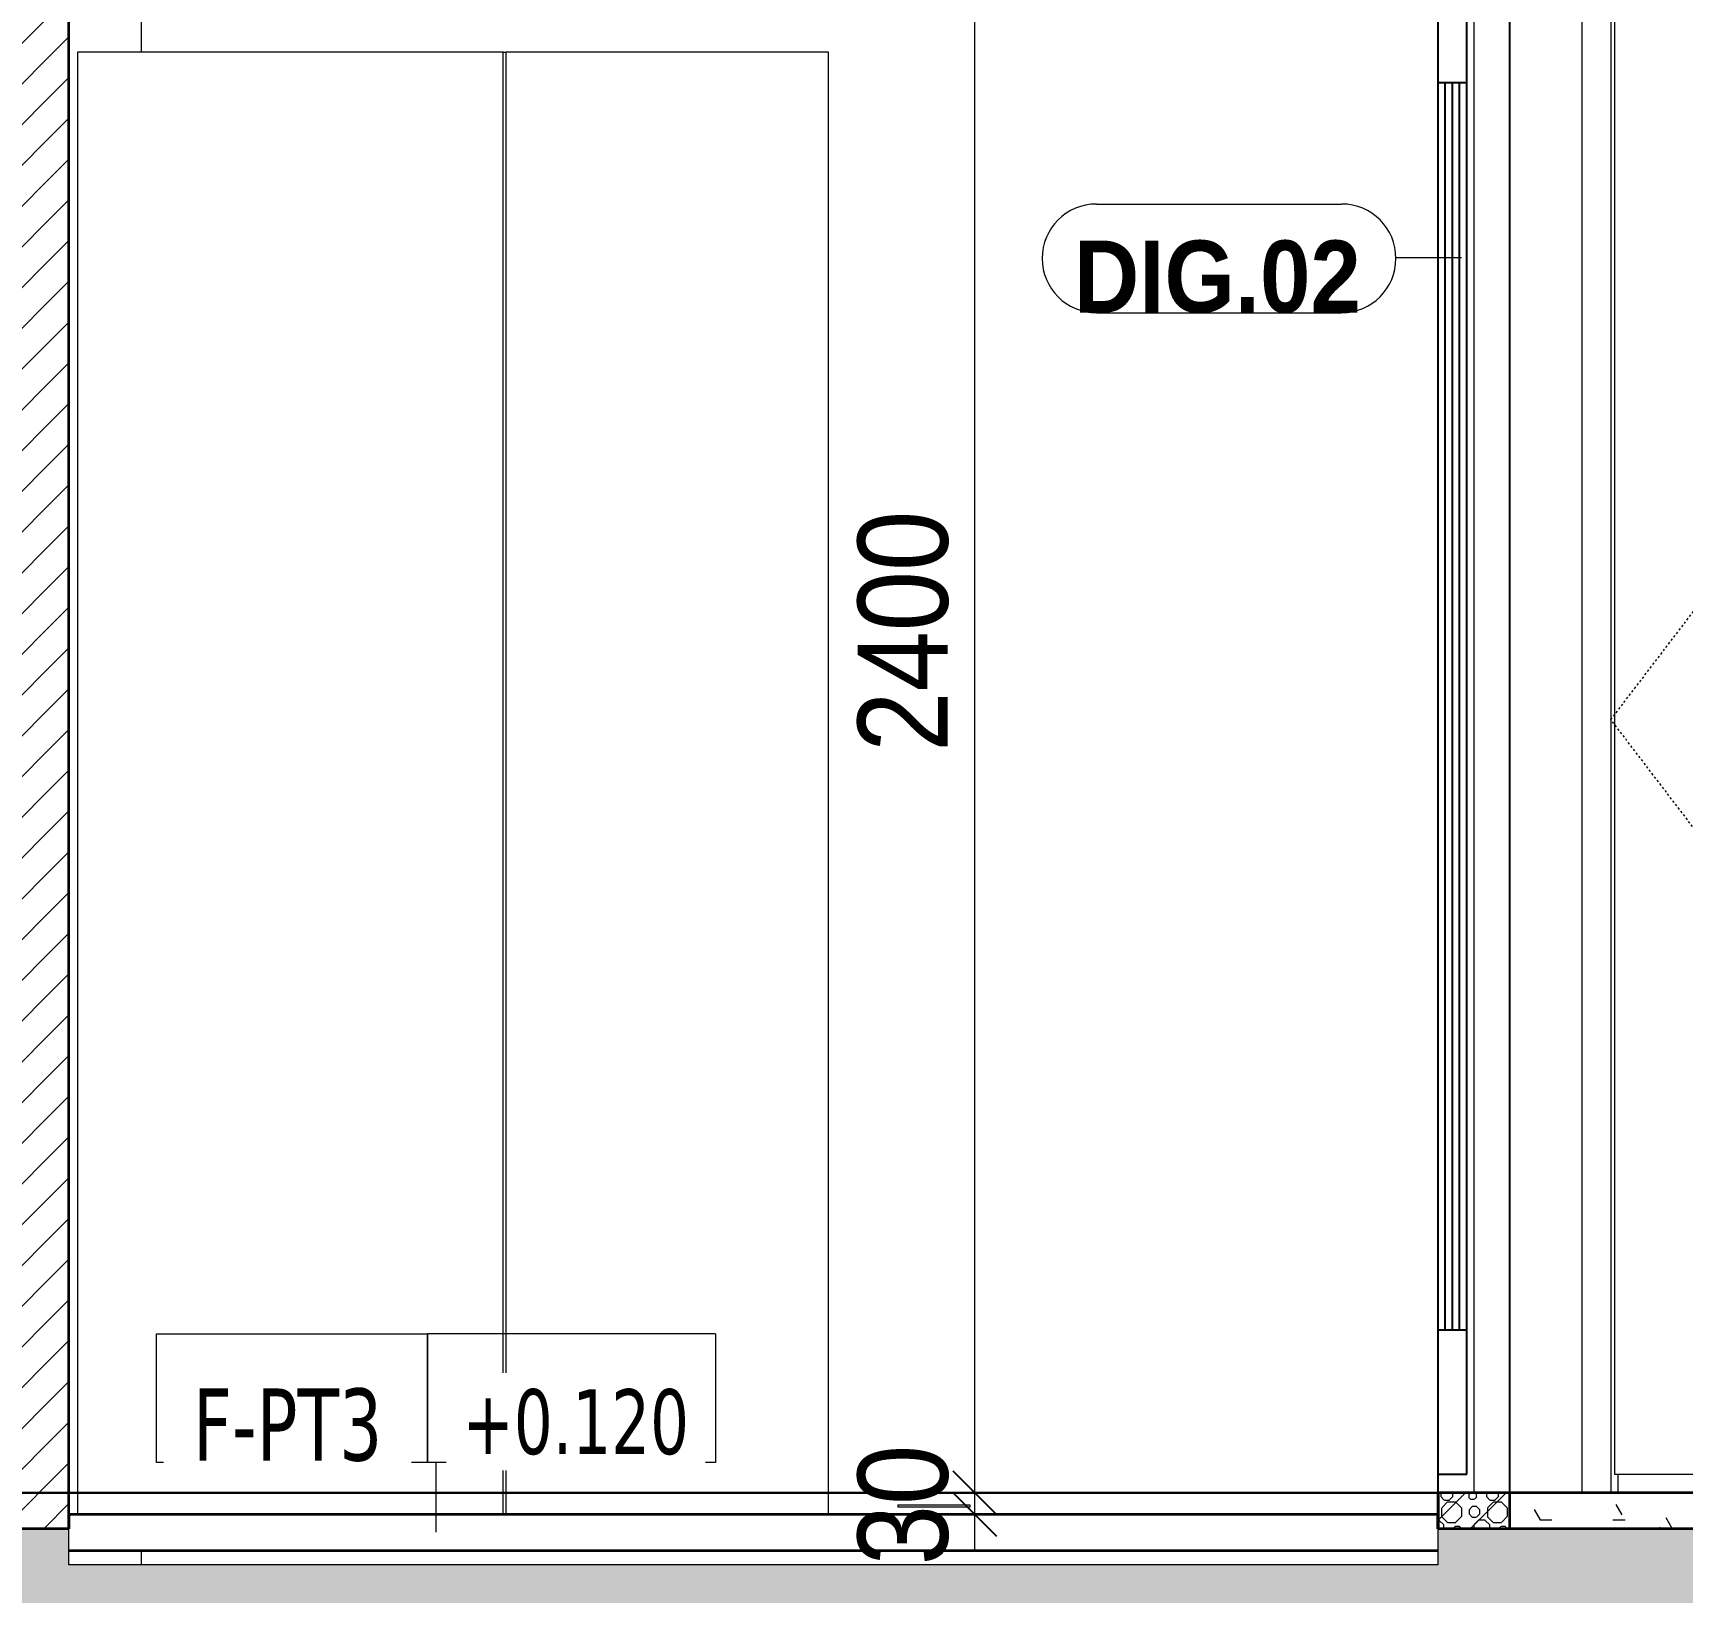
# Model space of a CAD drawing. Header units: millimetres. Extents: x 32270 to 221883, y 3811 to 78637.
# Drawn here: x 87319 to 89608, y 5462 to 7627 of the extents above; entities that cross this region are included whole.
import ezdxf

# ---------------------------------------------------------------- set-up
doc = ezdxf.new("R2010")
doc.units = ezdxf.units.MM
for name, pattern in [('Centre', [31.75, 6.35, -4.7625, 15.875, -4.7625]), ('Dash', [6, 3, -3]), ('IMPORT-CENTER _2_', [40.64, 25.4, -5.08, 5.08, -5.08])]:
    doc.linetypes.add(name, pattern=pattern)
for name, color, linetype, lineweight in [('0-5', 130, 'Continuous', 5), ('A-ANNO-DIMS', 211, 'Continuous', 9), ('A-ANNO-DIMS-50', 211, 'Continuous', 9), ('A-DETL-GENF-4', 9, 'Continuous', 18), ('A-DETL-GENF-HDLN-1', 250, 'Dash', 18), ('A-DETL-MEDM', 33, 'Continuous', 35), ('A-DETL-THIN', 151, 'Continuous', 18), ('A-DOOR-3', 250, 'Continuous', 18), ('A-DOOR-4', 10, 'Continuous', 25), ('A-DOOR-IDEN', 31, 'Continuous', 9), ('A-FLOR-FNSH-1', 7, 'Continuous', 35), ('A-FLOR-IDEN', 11, 'Continuous', 9), ('A-FLOR-LEVL-2', 51, 'Centre', 9), ('A-FLOR-MCUT-1', 250, 'Continuous', 18), ('A-FLOR-PATT-2', 9, 'Continuous', 18), ('A-FLOR-PATT-4', 67, 'Continuous', 18), ('A-GLAZ-CURT-3', 250, 'Continuous', 18), ('A-WALL-2', 7, 'Continuous', 35), ('A-WALL-3', 250, 'Continuous', 18), ('A-WALL-PATT-1', 9, 'Continuous', 18), ('G-IMPT', 8, 'Continuous', 18), ('G-IMPT-2', 8, 'IMPORT-CENTER _2_', 18), ('M-EQPM', 50, 'Continuous', 18), ('M-EQPM-1', 50, 'Continuous', 25), ('M-EQPM-2', 250, 'Continuous', 18), ('S-COLS-9', 250, 'Continuous', 18)]:
    doc.layers.add(name, color=color, linetype=linetype, lineweight=lineweight)
doc.styles.add('Arial_B_1', font='arialbd.ttf', dxfattribs={"width": 0.9, "height": 100})
doc.styles.add('Tahoma', font='tahoma.ttf', dxfattribs={"width": 0.8, "height": 100})
doc.styles.add('Tahoma_1', font='tahoma.ttf', dxfattribs={"width": 0.8, "height": 90})
doc.styles.add('UTM Avo', font='', dxfattribs={"width": 0.9, "height": 125})
doc.styles.get('UTM Avo').set_extended_font_data('UTM Avo')
doc.dimstyles.new('1_Dim_chi_tiet_2_5', dxfattribs={"dimscale": 304.8, "dimtxt": 124.912619, "dimasz": 0.19685, "dimexe": 0.164042, "dimexo": 0.0625, "dimgap": 0.016404, "dimtad": 1, "dimdec": 0, "dimrnd": 5, "dimzin": 0, "dimdsep": 46, "dimtxsty": 'UTM Avo', "dimblk1": 'OBLIQUE', "dimblk2": 'OBLIQUE', "dimsah": 1, "dimcen": 0.09, "dimdle": 0.164042, "dimazin": 0, "dimtfac": 1, "dimtdec": 4, "dimtix": 1, "dimtmove": 0, "dimatfit": 3, "dimfxl": 0.328084, "dimfxlon": 1, "dimtvp": 1, "dimtolj": 1, "dimtzin": 0, "dimarcsym": 2})
pattern_1 = [(45, (60606.818, 15875), (-28.28427, 28.28427), [])]

# ---------------------------------------------------------------- blocks, each defined once
blk = doc.blocks.new('DOOR_CW_01 CANH MO-PANEL KINH - DIW_01-900x2200-CỬA GỖ VÂN LAMINATE-553375-TKCS_CĂN HỘ LOẠI 3A - MẶT CẮT 4')
at = {"layer": 'A-DETL-GENF-HDLN-1'}
for p, q in [((50676.9, 6673.5), (51496.9, 7747)), ((51496.9, 5600), (50676.9, 6673.5))]:
    blk.add_line(p, q, dxfattribs=at)
at = {"layer": 'A-DOOR-3'}
for p, q in [((51536.9, 7800), (50636.9, 7800)), ((50636.9, 5600), (50636.9, 7800)), ((51536.9, 7800), (51536.9, 5600)), ((50676.9, 7760), (50676.9, 5600)), ((50676.9, 7760), (51496.9, 7760)), ((51496.9, 5600), (51496.9, 7760)), ((50681.9, 7758), (50681.9, 5626)), ((51491.9, 7758), (50681.9, 7758)), ((51491.9, 5626), (51491.9, 7758)), ((50801.9, 7558), (51371.9, 7558)), ((50801.9, 5826), (50801.9, 7558)), ((51371.9, 7558), (51371.9, 6524.5)), ((51356.9, 7543), (50816.9, 7543)), ((50816.9, 7543), (50816.9, 5841)), ((51356.9, 6524.5), (51356.9, 7543)), ((51412.2, 6556), (51412.2, 6524.5)), ((51451.7, 6556), (51412.2, 6556)), ((51451.7, 6416), (51451.7, 6556)), ((51331.1, 6524.5), (51356.9, 6524.5)), ((51331.1, 6507.5), (51331.1, 6524.5)), ((51431.9, 6524.5), (51356.9, 6524.5)), ((51356.9, 6507.5), (51331.1, 6507.5)), ((51356.9, 5841), (51356.9, 6507.5)), ((51431.9, 6507.5), (51356.9, 6507.5)), ((51371.9, 6507.5), (51371.9, 5826)), ((51412.2, 6507.5), (51412.2, 6416)), ((51412.2, 6416), (51451.7, 6416)), ((50816.9, 5841), (51356.9, 5841)), ((51371.9, 5826), (50801.9, 5826)), ((50681.9, 5626), (51491.9, 5626)), ((50686.9, 5600), (50686.9, 5626)), ((51486.9, 5600), (51486.9, 5626))]:
    blk.add_line(p, q, dxfattribs=at)
for start, end in [(0, 90), (270, 360)]:
    blk.add_arc((51431.9, 6516), 8.5, start, end, dxfattribs=at)
blk = doc.blocks.new('DOOR_CW_01 CANH MO-PANEL KINH - DIG_02-800x2200-CỬA NHÔM KÍNH-400864-TKCS_CĂN HỘ LOẠI 3A - MẶT CẮT 4')
at = {"layer": 'A-DOOR-3'}
for p, q in [((50436.9, 7760), (50436.9, 5600)), ((50486.9, 7750), (50486.9, 5600)), ((50536.9, 7750), (50536.9, 5600))]:
    blk.add_line(p, q, dxfattribs=at)
at = {"layer": 'A-DOOR-4'}
for p, q in [((50436.9, 7800), (50436.9, 5600)), ((50436.9, 7800), (50656.9, 7800)), ((50436.9, 7800), (50436.9, 5600)), ((50536.9, 7800), (50436.9, 7800)), ((50436.9, 7800), (50436.9, 7760)), ((50536.9, 5600), (50536.9, 7800)), ((50536.9, 5600), (50536.9, 7800)), ((50536.9, 7750), (50536.9, 7800)), ((50436.9, 7760), (50536.9, 7760)), ((50436.9, 7760), (50476.9, 7760)), ((50436.9, 7760), (50486.9, 7760)), ((50476.9, 5626), (50476.9, 7760)), ((50486.9, 7760), (50486.9, 7750)), ((50486.9, 7750), (50536.9, 7750)), ((50436.9, 7558), (50476.9, 7558)), ((50446.9, 5826), (50446.9, 7558)), ((50456.9, 5826), (50456.9, 7558)), ((50466.9, 5826), (50466.9, 7558)), ((50476.9, 5826), (50436.9, 5826)), ((50436.9, 5626), (50476.9, 5626))]:
    blk.add_line(p, q, dxfattribs=at)
blk = doc.blocks.new('THU NUOC - THU NUOC-461820-TKCS_CĂN HỘ LOẠI 3A - MẶT CẮT 4')
at = {"layer": 'M-EQPM-2'}
for p, q in [((49687.3, 5583.2), (49787.3, 5583.2)), ((49687.3, 5583.2), (49687.3, 5580)), ((49787.3, 5580), (49687.3, 5580)), ((49787.3, 5583.2), (49787.3, 5580))]:
    blk.add_line(p, q, dxfattribs=at)
blk = doc.blocks.new('System Panel - Glazed-901218-TKCS_CĂN HỘ LOẠI 3A - MẶT CẮT 4')
at = {"layer": 'A-GLAZ-CURT-3'}
for p, q in [((49139.6, 7600), (48548.9, 7600)), ((48548.9, 7600), (48548.9, 5570)), ((49139.6, 5570), (49139.6, 7600))]:
    blk.add_line(p, q, dxfattribs=at)
blk = doc.blocks.new('System Panel - Glazed-901219-TKCS_CĂN HỘ LOẠI 3A - MẶT CẮT 4')
at = {"layer": 'A-GLAZ-CURT-3'}
for p, q in [((49139.6, 7600), (49143.1, 7600)), ((49590.9, 7600), (49143.1, 7600)), ((49143.1, 7600), (49143.1, 5570)), ((49590.9, 5570), (49590.9, 7600))]:
    blk.add_line(p, q, dxfattribs=at)
blk = doc.blocks.new('NCV_TKTC_TANG 2_rvt-5-TKCS_CĂN HỘ LOẠI 3A - MẶT CẮT 4')
at = {"layer": 'A-FLOR-PATT-2'}
h = blk.add_hatch(dxfattribs=at)
h.set_pattern_fill('FP_23', color=256, style=0, pattern_type=2)
h.set_pattern_definition([(180, (60660.69, 15903.534), (-8e-15, -63.5), [6.012, -57.488]), (135, (60664.945, 15899.283), (-63.4996, 4e-15), [6.012, -83.79]), (90, (60664.945, 15893.27), (-63.5, 4e-15), [6.012, -57.488]), (45, (60660.693, 15889.02), (0, 63.4996), [6.012, -83.79]), (0, (60654.68, 15889.02), (0, 63.5), [6.012, -57.488]), (315, (60650.43, 15893.27), (63.4996, 0), [6.012, -83.79]), (270, (60650.43, 15899.28), (63.5, 4e-15), [6.012, -57.488]), (225, (60654.68, 15903.534), (4e-15, -63.4996), [6.012, -83.79]), (180, (60646.47, 15893.53), (-8e-15, -63.5), [6.892, -56.608]), (135, (60651.343, 15888.66), (-63.4996, 4e-15), [6.892, -82.91]), (90, (60651.34, 15881.77), (-63.5, 4e-15), [6.892, -56.608]), (45, (60646.47, 15876.894), (0, 63.4996), [6.892, -82.91]), (0, (60639.58, 15876.894), (0, 63.5), [6.892, -56.608]), (315, (60634.704, 15881.77), (63.4996, 0), [6.892, -82.91]), (270, (60634.704, 15888.66), (63.5, 4e-15), [6.892, -56.608]), (225, (60639.577, 15893.533), (4e-15, -63.4996), [6.892, -82.91]), (180, (60617.56, 15888.96), (-8e-15, -63.5), [4.546, -58.954]), (135, (60620.775, 15885.746), (-63.4996, 4e-15), [4.546, -85.257]), (90, (60620.775, 15881.2), (-63.5, 4e-15), [4.546, -58.954]), (45, (60617.56, 15877.986), (0, 63.4996), [4.546, -85.257]), (0, (60613.015, 15877.986), (0, 63.5), [4.546, -58.954]), (315, (60609.8, 15881.2), (63.4996, 0), [4.546, -85.257]), (270, (60609.8, 15885.746), (63.5, 4e-15), [4.546, -58.954]), (225, (60613.015, 15888.96), (4e-15, -63.4996), [4.546, -85.257]), (90, (60639.01, 15896.805), (-63.5, 4e-15), [9.093, -54.407]), (45, (60632.58, 15890.375), (0, 63.4996), [9.093, -80.71]), (0, (60623.49, 15890.375), (0, 63.5), [9.093, -54.407]), (315, (60617.06, 15896.805), (63.4996, 0), [9.093, -80.71]), (270, (60617.06, 15905.9), (63.5, 4e-15), [9.093, -54.407]), (225, (60623.49, 15912.327), (4e-15, -63.4996), [9.093, -80.71]), (180, (60632.58, 15912.33), (-8e-15, -63.5), [9.093, -54.407]), (135, (60639.01, 15905.9), (-63.4996, 4e-15), [9.093, -80.71]), (90, (60663.706, 15917.626), (-63.5, 4e-15), [11.586, -51.914]), (45, (60655.514, 15909.433), (0, 63.4996), [11.586, -78.217]), (0, (60643.93, 15909.43), (0, 63.5), [11.586, -51.914]), (315, (60635.735, 15917.626), (63.4996, 0), [11.586, -78.217]), (270, (60635.735, 15929.21), (63.5, 4e-15), [11.586, -51.914]), (225, (60643.93, 15937.404), (4e-15, -63.4996), [11.586, -78.217]), (180, (60655.514, 15937.404), (-8e-15, -63.5), [11.586, -51.914]), (135, (60663.706, 15929.21), (-63.4996, 4e-15), [11.586, -78.217]), (90, (60625.11, 15921.15), (-63.5, 4e-15), [6.013, -57.487]), (45, (60620.86, 15916.9), (0, 63.4996), [6.013, -83.79]), (0, (60614.85, 15916.9), (0, 63.5), [6.013, -57.487]), (315, (60610.597, 15921.15), (63.4996, 0), [6.013, -83.79]), (270, (60610.6, 15927.16), (63.5, 4e-15), [6.013, -57.487]), (225, (60614.85, 15931.415), (4e-15, -63.4996), [6.013, -83.79]), (180, (60620.86, 15931.415), (-8e-15, -63.5), [6.013, -57.487]), (135, (60625.113, 15927.163), (-63.4996, 4e-15), [6.013, -83.79])])
h.paths.add_polyline_path([(50437, 5550), (50536.9, 5550), (50536.9, 5600), (50437, 5600)])
at = {"layer": 'A-FLOR-PATT-4'}
h = blk.add_hatch(dxfattribs=at)
h.set_pattern_fill('FP_22', color=256, style=0, pattern_type=2)
h.set_pattern_definition([(0, (60606.82, 15875), (203.2, 50.8), [16.764, -135.636, 16.764, -135.636, -812.8]), (0, (60606.82, 15875), (203.2, 50.8), [-304.8, 16.764, -288.036, 16.764, -135.636, -355.6]), (0, (60606.82, 15875), (203.2, 50.8), [-762, 16.764, -84.836, 16.764, -237.236]), (120, (60683.02, 15900.4), (-145.59409, 150.57636), [16.764, -135.636, 16.764, -135.636, -812.8]), (120, (60683.02, 15900.4), (-145.59409, 150.57636), [-304.8, 16.764, -288.036, 16.764, -135.636, -355.6]), (120, (60683.02, 15900.4), (-145.59409, 150.57636), [-762, 16.764, -84.836, 16.764, -237.236]), (240, (60708.42, 16002), (-57.60591, -201.37636), [16.764, -135.636, 16.764, -135.636, -812.8]), (240, (60708.42, 16002), (-57.60591, -201.37636), [-304.8, 16.764, -288.036, 16.764, -135.636, -355.6]), (240, (60708.42, 16002), (-57.60591, -201.37636), [-762, 16.764, -84.836, 16.764, -237.236])])
h.paths.add_polyline_path([(53436.9, 5550), (53436.9, 5600), (50536.9, 5600), (50536.9, 5550), (53333.2, 5550)])
at = {"layer": 'A-WALL-PATT-1'}
h = blk.add_hatch(dxfattribs=at)
h.set_pattern_fill('FP_19', color=256, style=0, pattern_type=2)
h.set_pattern_definition(pattern_1)
h.paths.add_polyline_path([(50536.9, 5550), (50536.9, 5600), (50436.9, 5600), (50436.9, 5550), (50486.9, 5550)])
h.paths.add_polyline_path([(50436.9, 7800), (50536.9, 7800), (50536.9, 8730), (50436.9, 8730), (50436.9, 7810)])
h.paths.add_polyline_path([(50446.9, 7810), (50446.9, 7920), (50526.9, 7920), (50526.9, 7810)])
h = blk.add_hatch(dxfattribs=at)
h.set_pattern_fill('FP_19', color=256, style=0, pattern_type=2)
h.set_pattern_definition(pattern_1)
h.paths.add_polyline_path([(48436.9, 5550), (48536.9, 5550), (48536.9, 8550), (48436.9, 8550), (48436.9, 6096)])
at = {"layer": 'A-FLOR-FNSH-1'}
for p, q in [((50536.9, 5600), (50437, 5600)), ((50437, 5600), (50437, 5550)), ((53436.9, 5600), (50536.9, 5600)), ((50436.9, 5570), (48536.9, 5570)), ((48536.9, 5570), (48536.9, 5550)), ((50436.9, 5550), (50436.9, 5570)), ((48536.9, 5520), (50436.9, 5520))]:
    blk.add_line(p, q, dxfattribs=at)
at = {"layer": 'A-FLOR-MCUT-1'}
for p, q in [((50536.9, 5600), (50536.9, 5550)), ((50536.9, 5550), (50536.9, 5600))]:
    blk.add_line(p, q, dxfattribs=at)
at = {"layer": 'A-WALL-2'}
for p, q in [((48536.9, 5550), (48536.9, 8550)), ((50536.9, 5600), (50436.9, 5600)), ((50436.9, 5600), (50436.9, 5550)), ((50536.9, 5550), (50536.9, 5600))]:
    blk.add_line(p, q, dxfattribs=at)
at = {"layer": 'A-WALL-3'}
for p, q in [((50636.9, 5700), (50636.9, 7800)), ((50636.9, 5600), (50636.9, 5700))]:
    blk.add_line(p, q, dxfattribs=at)
at = {"layer": 'S-COLS-9'}
for p, q in [((48636.9, 8000), (48636.9, 7600)), ((48636.9, 5520), (48636.9, 5500))]:
    blk.add_line(p, q, dxfattribs=at)
at = {"layer": 'A-DOOR-3'}
for name in ['DOOR_CW_01 CANH MO-PANEL KINH - DIG_02-800x2200-CỬA NHÔM KÍNH-400864-TKCS_CĂN HỘ LOẠI 3A - MẶT CẮT 4', 'DOOR_CW_01 CANH MO-PANEL KINH - DIW_01-900x2200-CỬA GỖ VÂN LAMINATE-553375-TKCS_CĂN HỘ LOẠI 3A - MẶT CẮT 4']:
    blk.add_blockref(name, (0, 0), dxfattribs=at)
at = {"layer": 'A-GLAZ-CURT-3'}
for name in ['System Panel - Glazed-901218-TKCS_CĂN HỘ LOẠI 3A - MẶT CẮT 4', 'System Panel - Glazed-901219-TKCS_CĂN HỘ LOẠI 3A - MẶT CẮT 4']:
    blk.add_blockref(name, (0, 0), dxfattribs=at)
at = {"layer": 'M-EQPM-2'}
blk.add_blockref('THU NUOC - THU NUOC-461820-TKCS_CĂN HỘ LOẠI 3A - MẶT CẮT 4', (0, 0), dxfattribs=at)
blk = doc.blocks.new('TKTC_XREF_251221_MB TANG 2-7 - TKTC_XREF_260130_MB TANG 2-5_dwg_$cc-4746802-TKCS_CĂN HỘ LOẠI 3A - MẶT CẮT 4')
at = {"layer": 'G-IMPT-2'}
for p, q in [((49976.4, 5600), (50097.5, 5600)), ((50036.6, 5600), (50037.4, 5600))]:
    blk.add_line(p, q, dxfattribs=at)
at = {"layer": 'M-EQPM'}
for p, q in [((50037, 5600), (49992, 5600)), ((49992, 5600), (50082, 5600)), ((50082, 5600), (50037, 5600)), ((50037.3, 5600), (50037.3, 5600))]:
    blk.add_line(p, q, dxfattribs=at)
blk = doc.blocks.new('TKTC_XREF_251221_MB TANG 2-7 - TKTC_XREF_260130_MB TANG 2-5_dwg_CUM U_DN100-4746799-TKCS_CĂN HỘ LOẠI 3A - MẶT CẮT 4')
at = {"layer": 'G-IMPT'}
for p, q in [((49983.7, 5600), (49981.5, 5600)), ((49982.5, 5600), (50091.4, 5600)), ((49982.8, 5600), (49982.5, 5600)), ((49989.4, 5600), (49982.6, 5600)), ((49988.3, 5600), (49983.7, 5600)), ((49983.7, 5600), (49983.7, 5600)), ((49984.8, 5600), (49984, 5600)), ((49987.3, 5600), (49984.8, 5600)), ((49987.3, 5600), (49984.8, 5600)), ((49987.3, 5600), (49984.8, 5600)), ((49988.1, 5600), (49987.3, 5600)), ((49990.6, 5600), (49988.3, 5600)), ((49988.3, 5600), (49988.3, 5600)), ((49988.8, 5600), (50085.1, 5600)), ((49992, 5600), (50082, 5600)), ((50086.4, 5600), (50084.1, 5600)), ((50092.1, 5600), (50085.2, 5600)), ((50086.3, 5600), (50086.4, 5600)), ((50090.9, 5600), (50086.4, 5600)), ((50087.4, 5600), (50086.7, 5600)), ((50089.9, 5600), (50087.4, 5600)), ((50089.9, 5600), (50087.4, 5600)), ((50089.9, 5600), (50087.4, 5600)), ((50090.7, 5600), (50089.9, 5600)), ((50093.2, 5600), (50090.9, 5600)), ((50090.9, 5600), (50090.9, 5600)), ((50091.8, 5600), (50091.4, 5600))]:
    blk.add_line(p, q, dxfattribs=at)
at = {"layer": 'G-IMPT', "flags": 128}
for points in [[(49990.5, 5600), (49992.1, 5600), (49992, 5600), (49979.9, 5600), (49979.9, 5600), (49981.4, 5600)], [(49981.5, 5600), (49981.4, 5600), (49990.5, 5600), (49990.6, 5600)], [(49988, 5600), (49988.1, 5600), (49984, 5600), (49984, 5600)], [(49989.1, 5600), (49988.8, 5600), (49992, 5600)], [(50085.4, 5600), (50085.1, 5600), (50082, 5600)], [(50093.2, 5600), (50094.7, 5600), (50094.7, 5600), (50082.5, 5600), (50082.6, 5600), (50084.1, 5600)], [(50084.1, 5600), (50084.1, 5600), (50093.2, 5600), (50093.2, 5600)], [(50090.7, 5600), (50090.7, 5600), (50086.7, 5600), (50086.6, 5600)]]:
    blk.add_lwpolyline(points, dxfattribs=at)
blk = doc.blocks.new('TKTC_XREF_251221_MB TANG 2-7 - TKTC_XREF_260130_MB TANG 2-5_dwg_$cc-4746807-TKCS_CĂN HỘ LOẠI 3A - MẶT CẮT 4')
at = {"layer": 'G-IMPT-2'}
for p, q in [((50186.7, 5600), (50339.7, 5600)), ((50263.2, 5600), (50263.2, 5600))]:
    blk.add_line(p, q, dxfattribs=at)
at = {"layer": 'M-EQPM'}
for p, q in [((50263.2, 5600), (50206.3, 5600)), ((50206.3, 5600), (50320, 5600)), ((50317.2, 5600), (50209.1, 5600)), ((50209.1, 5600), (50263.2, 5600)), ((50263.2, 5600), (50317.2, 5600)), ((50320, 5600), (50263.2, 5600))]:
    blk.add_line(p, q, dxfattribs=at)
blk = doc.blocks.new('TKTC_XREF_251221_MB TANG 2-7 - TKTC_XREF_260130_MB TANG 2-5_dwg_CUM U_DN100-4746796-TKCS_CĂN HỘ LOẠI 3A - MẶT CẮT 4')
at = {"layer": 'G-IMPT'}
for p, q in [((50193.5, 5600), (50191.6, 5600)), ((50191.6, 5600), (50206.9, 5600)), ((50193.5, 5600), (50196.3, 5600)), ((50205, 5600), (50193.5, 5600)), ((50194.9, 5600), (50203.5, 5600)), ((50332.9, 5600), (50195.2, 5600)), ((50196.3, 5600), (50202.1, 5600)), ((50196.7, 5600), (50197.6, 5600)), ((50196.7, 5600), (50201.8, 5600)), ((50197.6, 5600), (50200.8, 5600)), ((50197.6, 5600), (50200.8, 5600)), ((50197.6, 5600), (50200.8, 5600)), ((50200.8, 5600), (50201.8, 5600)), ((50202.1, 5600), (50205, 5600)), ((50324.9, 5600), (50203.2, 5600)), ((50203.2, 5600), (50207.2, 5600)), ((50206.9, 5600), (50205, 5600)), ((50320.9, 5600), (50207.2, 5600)), ((50324.9, 5600), (50320.9, 5600)), ((50323.1, 5600), (50321.2, 5600)), ((50321.2, 5600), (50336.6, 5600)), ((50323.1, 5600), (50326, 5600)), ((50334.6, 5600), (50323.1, 5600)), ((50324.6, 5600), (50333.2, 5600)), ((50326, 5600), (50331.8, 5600)), ((50326.3, 5600), (50327.3, 5600)), ((50326.3, 5600), (50331.4, 5600)), ((50327.3, 5600), (50330.5, 5600)), ((50327.3, 5600), (50330.5, 5600)), ((50327.3, 5600), (50330.5, 5600)), ((50330.5, 5600), (50331.4, 5600)), ((50331.8, 5600), (50334.6, 5600)), ((50336.6, 5600), (50334.6, 5600))]:
    blk.add_line(p, q, dxfattribs=at)
blk = doc.blocks.new('TKTC_XREF_251221_MB TANG 2-7 - TKTC_XREF_260130_MB TANG 2-5_dwg_$cc-4746806-TKCS_CĂN HỘ LOẠI 3A - MẶT CẮT 4')
at = {"layer": 'G-IMPT-2'}
for p, q in [((49866.8, 5600), (49713.7, 5600)), ((49790.2, 5600), (49790.2, 5600))]:
    blk.add_line(p, q, dxfattribs=at)
at = {"layer": 'M-EQPM'}
for p, q in [((49847.1, 5600), (49733.4, 5600)), ((49733.4, 5600), (49790.2, 5600)), ((49790.2, 5600), (49736.2, 5600)), ((49736.2, 5600), (49844.3, 5600)), ((49844.3, 5600), (49790.2, 5600)), ((49790.2, 5600), (49847.1, 5600))]:
    blk.add_line(p, q, dxfattribs=at)
blk = doc.blocks.new('TKTC_XREF_251221_MB TANG 2-7 - TKTC_XREF_260130_MB TANG 2-5_dwg_$cc-4746801-TKCS_CĂN HỘ LOẠI 3A - MẶT CẮT 4')
at = {"layer": 'G-IMPT-2'}
for p, q in [((49581.3, 5600), (49702.4, 5600)), ((49641.5, 5600), (49642.3, 5600))]:
    blk.add_line(p, q, dxfattribs=at)
at = {"layer": 'M-EQPM'}
for p, q in [((49641.9, 5600), (49596.9, 5600)), ((49596.9, 5600), (49686.9, 5600)), ((49686.9, 5600), (49641.9, 5600)), ((49642.2, 5600), (49642.2, 5600))]:
    blk.add_line(p, q, dxfattribs=at)
blk = doc.blocks.new('TKTC_XREF_251221_MB TANG 2-7 - TKTC_XREF_260130_MB TANG 2-5_dwg_$cc-V98-TKCS_CĂN HỘ LOẠI 3A - MẶT CẮT 4')
at = {"layer": 'G-IMPT-2'}
for p, q in [((49957.7, 5600), (50078.8, 5600)), ((50017.8, 5600), (50018.7, 5600))]:
    blk.add_line(p, q, dxfattribs=at)
at = {"layer": 'M-EQPM'}
for p, q in [((50018.2, 5600), (49973.3, 5600)), ((49973.3, 5600), (50063.2, 5600)), ((50063.2, 5600), (50018.2, 5600)), ((50018.6, 5600), (50018.6, 5600))]:
    blk.add_line(p, q, dxfattribs=at)
blk = doc.blocks.new('TKTC_XREF_251221_MB TANG 2-7 - TKTC_XREF_260130_MB TANG 2-5_dwg_CUM U_DN100-V99-TKCS_CĂN HỘ LOẠI 3A - MẶT CẮT 4')
at = {"layer": 'G-IMPT'}
for p, q in [((49965.1, 5600), (49962.8, 5600)), ((49963.8, 5600), (50072.7, 5600)), ((49964.2, 5600), (49963.8, 5600)), ((49970.8, 5600), (49963.9, 5600)), ((49965, 5600), (49965.1, 5600)), ((49969.6, 5600), (49965.1, 5600)), ((49966.1, 5600), (49965.4, 5600)), ((49968.7, 5600), (49966.1, 5600)), ((49968.6, 5600), (49966.1, 5600)), ((49968.6, 5600), (49966.1, 5600)), ((49969.4, 5600), (49968.7, 5600)), ((49971.9, 5600), (49969.6, 5600)), ((49969.6, 5600), (49969.6, 5600)), ((49970.1, 5600), (50066.4, 5600)), ((49973.3, 5600), (50063.2, 5600)), ((50067.7, 5600), (50065.4, 5600)), ((50073.4, 5600), (50066.6, 5600)), ((50072.3, 5600), (50067.7, 5600)), ((50067.7, 5600), (50067.7, 5600)), ((50068.8, 5600), (50068, 5600)), ((50071.3, 5600), (50068.7, 5600)), ((50071.3, 5600), (50068.7, 5600)), ((50071.3, 5600), (50068.8, 5600)), ((50072, 5600), (50071.3, 5600)), ((50072.2, 5600), (50072.3, 5600)), ((50074.5, 5600), (50072.3, 5600)), ((50073.1, 5600), (50072.7, 5600))]:
    blk.add_line(p, q, dxfattribs=at)
at = {"layer": 'G-IMPT', "flags": 128}
for points in [[(49971.9, 5600), (49973.4, 5600), (49973.4, 5600), (49961.2, 5600), (49961.3, 5600), (49962.8, 5600)], [(49962.8, 5600), (49962.8, 5600), (49971.9, 5600), (49971.9, 5600)], [(49969.4, 5600), (49969.4, 5600), (49965.4, 5600), (49965.3, 5600)], [(49970.5, 5600), (49970.1, 5600), (49973.3, 5600)], [(50066.8, 5600), (50066.4, 5600), (50063.2, 5600)], [(50074.5, 5600), (50076, 5600), (50076, 5600), (50063.9, 5600), (50063.9, 5600), (50065.4, 5600)], [(50065.4, 5600), (50065.4, 5600), (50074.5, 5600), (50074.5, 5600)], [(50072, 5600), (50072, 5600), (50068, 5600), (50068, 5600)]]:
    blk.add_lwpolyline(points, dxfattribs=at)
blk = doc.blocks.new('TKTC_XREF_251221_MB TANG 2-7 - TKTC_XREF_260130_MB TANG 2-5_dwg_$cc-V100-TKCS_CĂN HỘ LOẠI 3A - MẶT CẮT 4')
at = {"layer": 'G-IMPT-2'}
for p, q in [((50182, 5600), (50335, 5600)), ((50258.4, 5600), (50258.6, 5600))]:
    blk.add_line(p, q, dxfattribs=at)
at = {"layer": 'M-EQPM'}
for p, q in [((50258.5, 5600), (50201.6, 5600)), ((50201.6, 5600), (50315.3, 5600)), ((50258.5, 5600), (50258.5, 5600)), ((50315.3, 5600), (50258.5, 5600))]:
    blk.add_line(p, q, dxfattribs=at)
blk = doc.blocks.new('TKTC_XREF_251221_MB TANG 2-7 - TKTC_XREF_260130_MB TANG 2-5_dwg_CUM U_DN100-V101-TKCS_CĂN HỘ LOẠI 3A - MẶT CẮT 4')
at = {"layer": 'G-IMPT'}
for p, q in [((50188.9, 5600), (50191.7, 5600)), ((50190.3, 5600), (50198.9, 5600)), ((50328.2, 5600), (50190.6, 5600)), ((50190.6, 5600), (50190.6, 5600)), ((50191.7, 5600), (50197.5, 5600)), ((50191.7, 5600), (50191.7, 5600)), ((50192.1, 5600), (50193, 5600)), ((50193, 5600), (50196.2, 5600)), ((50193, 5600), (50196.2, 5600)), ((50193, 5600), (50196.2, 5600)), ((50196.2, 5600), (50197.2, 5600)), ((50197.5, 5600), (50200.3, 5600)), ((50197.5, 5600), (50197.5, 5600)), ((50320.2, 5600), (50198.5, 5600)), ((50316.2, 5600), (50202.5, 5600)), ((50318.5, 5600), (50321.4, 5600)), ((50320, 5600), (50328.6, 5600)), ((50321.4, 5600), (50327.1, 5600)), ((50321.4, 5600), (50321.4, 5600)), ((50321.7, 5600), (50322.7, 5600)), ((50322.7, 5600), (50325.9, 5600)), ((50322.7, 5600), (50325.9, 5600)), ((50322.7, 5600), (50325.9, 5600)), ((50325.9, 5600), (50326.8, 5600)), ((50327.1, 5600), (50330, 5600)), ((50327.1, 5600), (50327.1, 5600)), ((50328.3, 5600), (50328.2, 5600))]:
    blk.add_line(p, q, dxfattribs=at)
at = {"layer": 'G-IMPT', "flags": 128}
for points in [[(50188.9, 5600), (50186.9, 5600), (50186.9, 5600), (50202.3, 5600), (50202.3, 5600), (50200.3, 5600)], [(50200.3, 5600), (50200.3, 5600), (50188.9, 5600), (50188.9, 5600)], [(50192, 5600), (50192.1, 5600), (50197.2, 5600), (50197.2, 5600)], [(50198.6, 5600), (50198.5, 5600), (50202.5, 5600)], [(50320.3, 5600), (50320.2, 5600), (50316.2, 5600)], [(50318.5, 5600), (50316.6, 5600), (50316.6, 5600), (50331.9, 5600), (50331.9, 5600), (50330, 5600)], [(50330, 5600), (50330, 5600), (50318.5, 5600), (50318.5, 5600)], [(50321.7, 5600), (50321.7, 5600), (50326.8, 5600), (50326.8, 5600)]]:
    blk.add_lwpolyline(points, dxfattribs=at)
blk = doc.blocks.new('TKTC_XREF_251221_MB TANG 2-7 - TKTC_XREF_260130_MB TANG 2-5_dwg_$cc-4746795-TKCS_CĂN HỘ LOẠI 3A - MẶT CẮT 4')
at = {"layer": 'G-IMPT-2'}
for p, q in [((49861.5, 5600), (49708.5, 5600)), ((49785, 5600), (49785.1, 5600))]:
    blk.add_line(p, q, dxfattribs=at)
at = {"layer": 'M-EQPM'}
for p, q in [((49841.9, 5600), (49728.2, 5600)), ((49728.2, 5600), (49785, 5600)), ((49785, 5600), (49841.9, 5600)), ((49785.1, 5600), (49785.1, 5600))]:
    blk.add_line(p, q, dxfattribs=at)
blk = doc.blocks.new('TKTC_XREF_251221_MB TANG 2-7 - TKTC_XREF_260130_MB TANG 2-5_dwg_$cc-V102-TKCS_CĂN HỘ LOẠI 3A - MẶT CẮT 4')
at = {"layer": 'G-IMPT-2'}
for p, q in [((49586.6, 5600), (49707.7, 5600)), ((49646.7, 5600), (49647.6, 5600))]:
    blk.add_line(p, q, dxfattribs=at)
at = {"layer": 'M-EQPM'}
for p, q in [((49647.1, 5600), (49602.1, 5600)), ((49602.1, 5600), (49692.1, 5600)), ((49692.1, 5600), (49647.1, 5600)), ((49647.5, 5600), (49647.5, 5600))]:
    blk.add_line(p, q, dxfattribs=at)
blk = doc.blocks.new('TKTC_XREF_251221_MB TANG 2-7 - TKTC_XREF_251221_MB TANG 2-7-2039446-TKCS_CĂN HỘ LOẠI 3A - MẶT CẮT 4')
at = {"layer": 'M-EQPM'}
for p, q in [((50336.6, 5600), (49584.8, 5600)), ((49584.8, 5600), (50336.9, 5600)), ((50335.5, 5600), (49585.3, 5600)), ((49585.3, 5600), (49585.6, 5600)), ((49585.6, 5600), (50335.8, 5600)), ((50335.8, 5600), (50335.5, 5600)), ((50336.9, 5600), (50336.6, 5600))]:
    blk.add_line(p, q, dxfattribs=at)
at = {"layer": 'M-EQPM-1'}
for p, q in [((44707, 5600), (54201.4, 5600)), ((45733.6, 5600), (53313.6, 5600)), ((53313.6, 5600), (45738.6, 5600))]:
    blk.add_line(p, q, dxfattribs=at)
for name, p in [('TKTC_XREF_251221_MB TANG 2-7 - TKTC_XREF_260130_MB TANG 2-5_dwg_$cc-4746801-TKCS_CĂN HỘ LOẠI 3A - MẶT CẮT 4', (0, 0)), ('TKTC_XREF_251221_MB TANG 2-7 - TKTC_XREF_260130_MB TANG 2-5_dwg_CUM U_DN100-4746799-TKCS_CĂN HỘ LOẠI 3A - MẶT CẮT 4', (-395.1, 0)), ('TKTC_XREF_251221_MB TANG 2-7 - TKTC_XREF_260130_MB TANG 2-5_dwg_$cc-V102-TKCS_CĂN HỘ LOẠI 3A - MẶT CẮT 4', (0, 0)), ('TKTC_XREF_251221_MB TANG 2-7 - TKTC_XREF_260130_MB TANG 2-5_dwg_CUM U_DN100-V99-TKCS_CĂN HỘ LOẠI 3A - MẶT CẮT 4', (-371.1, 0)), ('TKTC_XREF_251221_MB TANG 2-7 - TKTC_XREF_260130_MB TANG 2-5_dwg_$cc-4746795-TKCS_CĂN HỘ LOẠI 3A - MẶT CẮT 4', (0, 0)), ('TKTC_XREF_251221_MB TANG 2-7 - TKTC_XREF_260130_MB TANG 2-5_dwg_CUM U_DN100-V101-TKCS_CĂN HỘ LOẠI 3A - MẶT CẮT 4', (-474.3, 0)), ('TKTC_XREF_251221_MB TANG 2-7 - TKTC_XREF_260130_MB TANG 2-5_dwg_$cc-4746806-TKCS_CĂN HỘ LOẠI 3A - MẶT CẮT 4', (0, 0)), ('TKTC_XREF_251221_MB TANG 2-7 - TKTC_XREF_260130_MB TANG 2-5_dwg_CUM U_DN100-4746796-TKCS_CĂN HỘ LOẠI 3A - MẶT CẮT 4', (-473.8, 0)), ('TKTC_XREF_251221_MB TANG 2-7 - TKTC_XREF_260130_MB TANG 2-5_dwg_$cc-V98-TKCS_CĂN HỘ LOẠI 3A - MẶT CẮT 4', (0, 0)), ('TKTC_XREF_251221_MB TANG 2-7 - TKTC_XREF_260130_MB TANG 2-5_dwg_CUM U_DN100-V99-TKCS_CĂN HỘ LOẠI 3A - MẶT CẮT 4', (0, 0)), ('TKTC_XREF_251221_MB TANG 2-7 - TKTC_XREF_260130_MB TANG 2-5_dwg_$cc-4746802-TKCS_CĂN HỘ LOẠI 3A - MẶT CẮT 4', (0, 0)), ('TKTC_XREF_251221_MB TANG 2-7 - TKTC_XREF_260130_MB TANG 2-5_dwg_CUM U_DN100-4746799-TKCS_CĂN HỘ LOẠI 3A - MẶT CẮT 4', (0, 0)), ('TKTC_XREF_251221_MB TANG 2-7 - TKTC_XREF_260130_MB TANG 2-5_dwg_$cc-V100-TKCS_CĂN HỘ LOẠI 3A - MẶT CẮT 4', (0, 0)), ('TKTC_XREF_251221_MB TANG 2-7 - TKTC_XREF_260130_MB TANG 2-5_dwg_$cc-4746807-TKCS_CĂN HỘ LOẠI 3A - MẶT CẮT 4', (0, 0)), ('TKTC_XREF_251221_MB TANG 2-7 - TKTC_XREF_260130_MB TANG 2-5_dwg_CUM U_DN100-V101-TKCS_CĂN HỘ LOẠI 3A - MẶT CẮT 4', (0, 0)), ('TKTC_XREF_251221_MB TANG 2-7 - TKTC_XREF_260130_MB TANG 2-5_dwg_CUM U_DN100-4746796-TKCS_CĂN HỘ LOẠI 3A - MẶT CẮT 4', (0, 0))]:
    blk.add_blockref(name, p)
blk = doc.blocks.new('STN_Door Tag - STN_Door Tag-1788670-TKCS_CĂN HỘ LOẠI 3A - MẶT CẮT 4')
at = {"layer": 'A-DOOR-IDEN'}
for p, q in [((49963.1, 7389.3), (50303.1, 7389.3)), ((49963.1, 7238.4), (50303.1, 7238.4))]:
    blk.add_line(p, q, dxfattribs=at)
for centre, start, end in [((49963.1, 7313.8), 90, 270), ((50303.1, 7313.8), 270, 90)]:
    blk.add_arc(centre, 75.5, start, end, dxfattribs=at)
blk = doc.blocks.new('DIMBLOCK87-TKCS_CĂN HỘ LOẠI 3A - MẶT CẮT 4')
at = {"layer": 'A-ANNO-DIMS-50', "lineweight": 25}
for p, q in [((88626.3, 5600), (88596.3, 5630)), ((88626.3, 5570), (88596.3, 5600)), ((88626.3, 5600), (88656.3, 5570)), ((88626.3, 5570), (88656.3, 5540))]:
    blk.add_line(p, q, dxfattribs=at)
at = {"layer": 'A-ANNO-DIMS-50'}
for p, q in [((88526.3, 5600), (88676.3, 5600)), ((88626.3, 5600), (88526.3, 5600)), ((88626.3, 5520), (88626.3, 5600)), ((88526.3, 5570), (88676.3, 5570)), ((88626.3, 5570), (88526.3, 5570))]:
    blk.add_line(p, q, dxfattribs=at)
at = {"layer": 'A-ANNO-DIMS-50', "color": 0, "insert": (88463.9, 5499.4), "char_height": 125, "width": 205.412, "attachment_point": 1, "rotation": 90, "line_spacing_factor": 1.110334, "style": 'UTM Avo'}
blk.add_mtext('30', dxfattribs=at)
blk = doc.blocks.new('_Oblique')
at = {"color": 0, "linetype": 'ByBlock', "lineweight": -2}
blk.add_line((-0.5, -0.5), (0.5, 0.5), dxfattribs=at)
blk = doc.blocks.new('DIMBLOCK88-TKCS_CĂN HỘ LOẠI 3A - MẶT CẮT 4')
at = {"layer": 'A-ANNO-DIMS-50'}
for p, q in [((88626.3, 5600), (88626.3, 8050)), ((88526.3, 8000), (88676.3, 8000)), ((88626.3, 8000), (88526.3, 8000)), ((88526.3, 5600), (88676.3, 5600)), ((88626.3, 5600), (88526.3, 5600))]:
    blk.add_line(p, q, dxfattribs=at)
at = {"layer": 'A-ANNO-DIMS-50', "lineweight": 25}
for p, q in [((88626.3, 8000), (88596.3, 8030)), ((88626.3, 8000), (88656.3, 7970)), ((88626.3, 5600), (88596.3, 5630)), ((88626.3, 5600), (88656.3, 5570))]:
    blk.add_line(p, q, dxfattribs=at)
at = {"layer": 'A-ANNO-DIMS-50', "color": 0, "insert": (88463.9, 6628.8), "char_height": 125, "width": 410.824, "attachment_point": 1, "rotation": 90, "line_spacing_factor": 1.110334, "style": 'UTM Avo'}
blk.add_mtext('2400', dxfattribs=at)
blk = doc.blocks.new('TAG SAN - TTG - TAG FFL-4075299-TKCS_CĂN HỘ LOẠI 3A - MẶT CẮT 4')
at = {"layer": 'A-FLOR-IDEN'}
for p, q in [((52063, 5683.3), (52063, 5862.1)), ((52063, 5862.1), (52439, 5862.1)), ((52439, 5862.1), (52439, 5683.3)), ((52839, 5862.1), (52439, 5862.1)), ((52439, 5683.3), (52439, 5862.1)), ((52839, 5862.1), (52839, 5683.3)), ((52439, 5683.3), (52063, 5683.3)), ((52839, 5683.3), (52439, 5683.3))]:
    blk.add_line(p, q, dxfattribs=at)

msp = doc.modelspace()

# ---------------------------------------------------------------- hatches: boundary and pattern name
at = {"layer": 'A-DETL-GENF-4'}
h = msp.add_hatch(dxfattribs=at)
h.set_pattern_fill('FP_20', color=256, style=0, pattern_type=2)
h.set_pattern_definition([(50, (99439.1, 15875), (364.368, -31.8783), [38.1, -419.1]), (355, (99439.1, 15875), (-70.486, 382.113), [30.48, -335.28]), (100.451, (99469.47, 15872.34), (293.885, 350.2334), [32.38, -356.18]), (46.184, (99439.1, 15976.6), (542.158, -84.086), [57.15, -628.65]), (96.636, (99484.3, 15969.6), (474.805, 494.855), [48.57, -534.27]), (351.184, (99439.1, 15976.6), (474.81, 494.85), [45.72, -502.92]), (21, (99489.9, 15951.2), (303.2285, -204.5305), [38.1, -419.1]), (326, (99489.9, 15951.2), (123.604, 368.376), [30.48, -335.28]), (71.451, (99515.17, 15934.16), (426.834, 163.843), [32.38, -356.18]), (37.5, (99439.1, 15875), (6.17665, 169.11015), [3.353, -327.863, 3.353, -337.007, -336.55]), (37.5, (99439.1, 15875), (6.17665, 169.11015), [-671.576, 3.353, -333.197]), (7.5, (99439.1, 15875), (133.6389, 200.3615), [3.353, -190.703, 3.353, -320.243, -128.27]), (7.5, (99439.1, 15875), (133.6389, 200.3615), [-517.652, 3.353, -124.917]), (327.5, (99325.82, 15875), (271.1818, -11.4584), [3.353, -123.647, 3.353, -392.887, -525.78]), (327.5, (99325.82, 15875), (271.1818, -11.4584), [-523.24, 3.353, -522.427]), (317.5, (99275.02, 15875), (296.2585, 50.8528), [3.353, -161.747, 3.353, -259.791, -373.38]), (317.5, (99275.02, 15875), (296.2585, 50.8528), [-428.244, 3.353, -370.027]), (45, (99439.1, 15875), (-125.7236, 125.7236), []), (45, (99439.1, 16065.5), (-125.7236, 125.7236), [])])
h.paths.add_polyline_path([(84369.2, 5100), (84369.2, 5380), (87269.2, 5380), (87269.2, 5150), (87469.2, 5150), (87469.2, 5330), (89369.2, 5330), (89369.2, 5380), (92165.5, 5380), (92165.5, 5100), (92565.5, 5100), (92565.5, 5380), (93033.7, 5380), (93033.7, 5550), (89269.2, 5550), (89269.2, 5500), (87369.2, 5500), (87369.2, 5550), (83539.2, 5550), (83539.2, 5380), (83969.2, 5380), (83969.2, 5100), (84023, 5100)])

# ---------------------------------------------------------------- linework, layer by layer
at = {"layer": 'A-DETL-MEDM'}
for p, q in [((87369.2, 5550), (83539.2, 5550)), ((93033.7, 5550), (89269.2, 5550))]:
    msp.add_line(p, q, dxfattribs=at)
at = {"layer": 'A-DETL-THIN'}
for p, q in [((87369.2, 5500), (87369.2, 5550)), ((89269.2, 5550), (89269.2, 5500)), ((89269.2, 5500), (87369.2, 5500))]:
    msp.add_line(p, q, dxfattribs=at)
at = {"layer": 'A-DOOR-IDEN'}
msp.add_line((89301.7, 7314.4), (89210.8, 7314.4), dxfattribs=at)
at = {"layer": 'A-FLOR-IDEN'}
msp.add_line((87878.8, 5545.6), (87878.8, 5642.2), dxfattribs=at)
at = {"layer": 'A-FLOR-LEVL-2'}
msp.add_line((83251.5, 5600), (93551.1, 5600), dxfattribs=at)

# ---------------------------------------------------------------- block references
at = {"layer": '0-5'}
msp.add_blockref('NCV_TKTC_TANG 2_rvt-5-TKCS_CĂN HỘ LOẠI 3A - MẶT CẮT 4', (38832.3, 0), dxfattribs=at)
at = {"layer": 'A-DOOR-IDEN'}
msp.add_blockref('STN_Door Tag - STN_Door Tag-1788670-TKCS_CĂN HỘ LOẠI 3A - MẶT CẮT 4', (38832.3, 0), dxfattribs=at)
at = {"layer": 'A-FLOR-IDEN'}
msp.add_blockref('TAG SAN - TTG - TAG FFL-4075299-TKCS_CĂN HỘ LOẠI 3A - MẶT CẮT 4', (35427.7, -41.2), dxfattribs=at)
at = {"layer": 'M-EQPM'}
msp.add_blockref('TKTC_XREF_251221_MB TANG 2-7 - TKTC_XREF_251221_MB TANG 2-7-2039446-TKCS_CĂN HỘ LOẠI 3A - MẶT CẮT 4', (38832.3, 0), dxfattribs=at)

# ---------------------------------------------------------------- texts
at = {"layer": 'A-DOOR-IDEN', "insert": (88963, 7287.9), "char_height": 100, "width": 407.7, "attachment_point": 5, "line_spacing_factor": 0.936439, "style": 'Arial_B_1'}
msp.add_mtext('\\pt2.25,4.5,6.75,9,11.25,13.5,15.75,18,20.25,22.5,24.75,27,29.25,31.5,33.75,36,38.25,40.5,42.75,45,47.25,49.5,51.75,54,56.25,58.5,60.75,63,65.25,67.5,69.75,72;DIG.02', dxfattribs=at)

# ---------------------------------------------------------------- dimensions: what is measured, and where the dimension line sits
at = {"layer": 'A-ANNO-DIMS'}
for base, p1, p2, override, picture, middle in [((88626.3, 8000), (88526.3, 5600), (88526.3, 8000), {"dimpost": '<>', "dimfxl": 2400}, 'DIMBLOCK88-TKCS_CĂN HỘ LOẠI 3A - MẶT CẮT 4', (88556.6, 6800)), ((88626.3, 5600), (88526.3, 5570), (88526.3, 5600), {"dimpost": '<>', "dimfxl": 30}, 'DIMBLOCK87-TKCS_CĂN HỘ LOẠI 3A - MẶT CẮT 4', (88556.6, 5585))]:
    dim = msp.add_linear_dim(base=base, p1=p1, p2=p2, angle=90, dimstyle='1_Dim_chi_tiet_2_5', override=override, dxfattribs=at)
    dim.commit()
    dim.dimension.update_dxf_attribs({"geometry": picture, "text_midpoint": middle})

# ---------------------------------------------------------------- next in the draw order: texts
at = {"layer": 'A-FLOR-IDEN', "attachment_point": 5, "line_spacing_factor": 0.996129, "bg_fill": 3, "box_fill_scale": 1.25, "bg_fill_color": 256, "bg_fill_true_color": 13158600, "bg_fill_transparency": 0}
for s, insert, char_height, width, style in [('\\pt4,8,12,16,20,24,28,32,36,40,44,48,52,56,60,64,68,72,76,80,84,88,92,96,100,104,108,112,116,120,124,128;F-PT3', (87672.6, 5693.9), 100, 293.6, 'Tahoma'), ('\\pt3.9996,8.0001,11.9997,16.0002,19.9998,24.0003,27.9999,32.0004,36,39.9996,44.0001,47.9997,52.0002,55.9998,60.0003,63.9999,68.0004,72,75.9996,80.0001,83.9997,88.0002,91.9998,96.0003,99.9999,104.0004,108,111.9996,116.0001,119.9997,124.0002,127.9998;+0.120', (88072.6, 5698), 90, 314.8, 'Tahoma_1')]:
    msp.add_mtext(s, dxfattribs=dict(at, insert=insert, char_height=char_height, width=width, style=style))

doc.saveas('drawing.dxf')
